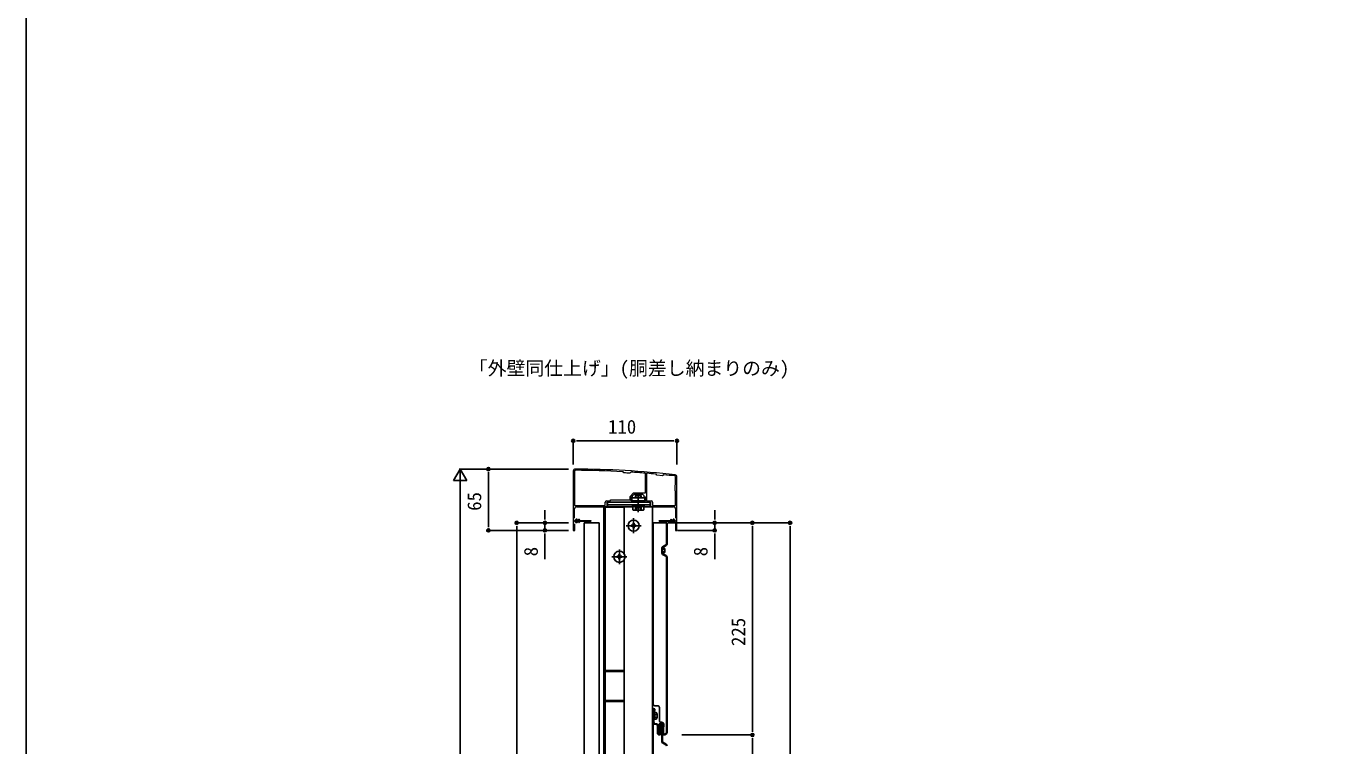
# Model space of a CAD drawing. Units: millimetres, scale not verified. Extents: x -1386 to 1386, y -2240 to 2242.
# Drawn here: x -1386 to 0, y -762 to 1 of the extents above; entities that cross this region are included whole.
import ezdxf
from ezdxf.enums import TextEntityAlignment as Align

# ---------------------------------------------------------------- set-up
doc = ezdxf.new("R2010")
doc.units = ezdxf.units.MM
doc.header["$LTSCALE"] = 8
for name, color, linetype in [('0-1_USER1', 3, 'Continuous'), ('0-3_YKK_12', 2, 'Continuous'), ('0-4_YKK_13', 4, 'Continuous'), ('0-5_YKK_D', 6, 'Continuous'), ('0-6_YKK_ZWAK', 7, 'Continuous')]:
    doc.layers.add(name, color=color, linetype=linetype)
doc.layers.add('0-2_YKK_11', color=7, linetype='Continuous', lineweight=18)
doc.styles.add('ＭＳ ゴシック', font='')
doc.styles.get('ＭＳ ゴシック').set_extended_font_data('MS Gothic')

msp = doc.modelspace()

# ---------------------------------------------------------------- linework, layer by layer
at = {"layer": '0-2_YKK_11'}
for p, q in [((-804.399, -470.922), (-804.399, -507.321)), ((-804.199, -520.561), (-804.199, -510.621)), ((-697.199, -510.621), (-697.199, -520.561))]:
    msp.add_line(p, q, dxfattribs=at)
at = {"layer": '0-2_YKK_11', "color": 2}
for p, q in [((-804.699, -523.621), (-799.699, -523.621)), ((-802.199, -521.121), (-802.199, -526.121)), ((-701.699, -523.621), (-696.699, -523.621)), ((-699.199, -521.121), (-699.199, -526.121))]:
    msp.add_line(p, q, dxfattribs=at)
at = {"layer": '0-2_YKK_11'}
for points in [[(-805.699, -470.621), (-805.699, -533.621), (-803.999, -533.621), (-803.999, -526.783)], [(-804.399, -470.922), (-804.399, -507.321), (-771.699, -507.321), (-771.699, -503.621)], [(-770.199, -502.121), (-766.699, -502.121), (-765.699, -501.121), (-745.399, -501.121), (-745.399, -497.624), (-741.696, -493.921), (-736.699, -493.921), (-728.999, -493.921), (-728.999, -473.245), (-729.275, -472.946)], [(-751.714, -472.65), (-751.921, -472.55), (-752.88, -471.473), (-753.088, -471.372)], [(-744.461, -471.876), (-744.68, -471.952), (-745.756, -472.91), (-745.973, -472.985)], [(-727.675, -473.072), (-727.999, -473.371), (-727.999, -502.121)], [(-727.999, -473.371), (-727.999, -502.121), (-723.199, -502.121)], [(-721.699, -503.621), (-721.699, -507.321), (-697.199, -507.321), (-697.199, -492.121), (-697.699, -491.621), (-697.699, -485.621), (-697.199, -485.121), (-697.199, -476.868)], [(-709.526, -474.685), (-709.747, -474.753), (-710.942, -475.746), (-716.917, -475.191), (-717.917, -473.987), (-718.121, -473.88)], [(-697.399, -526.783), (-697.399, -533.621), (-695.699, -533.621), (-695.699, -476.621)], [(-802.199, -508.621), (-769.699, -508.621), (-769.699, -503.621), (-740.699, -503.621), (-740.699, -502.121), (-744.199, -502.121), (-744.199, -498.121), (-742.699, -498.121), (-742.699, -496.621), (-741.199, -495.121), (-737.157, -495.121), (-736.974, -495.001), (-736.424, -495.001), (-736.24, -495.121), (-732.199, -495.121), (-730.699, -496.621), (-730.699, -498.121), (-729.199, -498.121), (-729.199, -502.121), (-732.699, -502.121), (-732.699, -503.621), (-723.699, -503.621), (-723.699, -508.621), (-699.199, -508.621)]]:
    msp.add_lwpolyline(points, dxfattribs=at)
msp.add_lwpolyline([(-773.199, -653.62), (-773.199, -743.62), (-771.699, -743.62), (-771.699, -715.02), (-751.699, -715.02), (-751.699, -713.92), (-756.24, -713.92), (-756.424, -714.04), (-756.973, -714.04), (-757.157, -713.92), (-771.699, -713.92), (-771.699, -683.32), (-757.157, -683.32), (-756.973, -683.2), (-756.424, -683.2), (-756.24, -683.32), (-751.699, -683.32), (-751.699, -682.22), (-771.699, -682.22), (-771.699, -653.62)], close=True, dxfattribs=at)
for centre, radius, start, end in [((-803.699, -470.621), 2, 89.80939, 179.99999), ((-803.399, -470.922), 1, 89.79207, 179.99998), ((-807.019, -1468.612), 999.997, 83.71122, 89.80938), ((-807.019, -1468.606), 998.69, 86.90445, 89.7921), ((-807.018, -1468.597), 997.482, 86.49138, 86.82169), ((-807.018, -1468.601), 998.686, 85.53529, 86.4087), ((-807.016, -1468.574), 998.659, 84.8931, 85.4432), ((-807.019, -1468.616), 998.701, 83.73822, 84.39786), ((-698.199, -476.868), 1, 360, 83.73824), ((-697.699, -476.621), 2, 359.99999, 83.71124), ((-802.199, -510.621), 2, 90.00001, 179.99999), ((-770.199, -503.621), 1.5, 90.00001, 179.99999), ((-723.199, -503.621), 1.5, 0.00001, 89.99999), ((-699.199, -510.621), 2, 0.00001, 89.99999)]:
    msp.add_arc(centre, radius, start, end, dxfattribs=at)
at = {"layer": '0-3_YKK_12'}
for p, q in [((-773.199, -509.121), (-773.199, -1578.121)), ((-773.199, -509.121), (-751.699, -509.121)), ((-771.699, -508.621), (-742.472, -508.621)), ((-771.699, -509.121), (-771.699, -508.621)), ((-771.699, -509.121), (-771.699, -1578.121)), ((-751.699, -509.121), (-751.699, -558.489)), ((-751.699, -564.753), (-751.699, -990.489))]:
    msp.add_line(p, q, dxfattribs=at)
msp.add_lwpolyline([(-730.925, -508.621), (-721.699, -508.621), (-721.699, -1578.621), (-771.699, -1578.621), (-771.699, -1578.121)], dxfattribs=at)
at = {"layer": '0-4_YKK_13'}
for p, q in [((-739.149, -496.221), (-739.699, -496.771)), ((-739.699, -496.771), (-739.699, -498.221)), ((-739.699, -496.771), (-733.699, -496.771)), ((-739.699, -498.221), (-739.699, -499.221)), ((-734.249, -496.221), (-739.149, -496.221)), ((-739.149, -498.221), (-739.149, -496.221)), ((-739.149, -499.221), (-739.149, -498.221)), ((-736.699, -494.917), (-736.699, -514.398)), ((-734.249, -496.221), (-733.699, -496.771)), ((-734.249, -498.221), (-734.249, -496.221)), ((-734.249, -499.221), (-734.249, -498.221)), ((-733.699, -498.221), (-733.699, -496.771)), ((-733.699, -499.221), (-733.699, -498.221)), ((-769.199, -503.621), (-769.199, -508.621)), ((-769.199, -503.621), (-724.199, -503.621)), ((-769.199, -506.621), (-724.199, -506.621)), ((-769.199, -508.621), (-742.472, -508.621)), ((-730.449, -506.621), (-742.949, -506.621)), ((-742.472, -508.221), (-730.925, -508.221)), ((-742.472, -508.221), (-742.472, -511.774)), ((-741.699, -512.221), (-742.472, -511.774)), ((-741.699, -512.221), (-731.699, -512.221)), ((-739.699, -502.121), (-739.699, -503.621)), ((-739.585, -508.221), (-739.585, -511.774)), ((-739.149, -503.621), (-739.149, -502.121)), ((-734.799, -509.865), (-736.699, -508.855)), ((-733.649, -512.223), (-734.799, -509.865)), ((-734.249, -503.621), (-734.249, -502.121)), ((-733.812, -508.221), (-733.812, -511.774)), ((-733.699, -503.621), (-733.699, -502.121)), ((-731.699, -512.221), (-730.925, -511.774)), ((-730.925, -508.221), (-730.925, -511.774)), ((-730.925, -508.621), (-724.199, -508.621)), ((-730.449, -508.221), (-730.449, -506.621)), ((-724.199, -503.621), (-724.199, -508.621)), ((-799.899, -522.771), (-800.686, -522.771)), ((-799.899, -524.471), (-800.686, -524.471)), ((-799.899, -522.171), (-799.899, -522.771)), ((-799.899, -525.071), (-799.899, -524.471)), ((-799.339, -525.221), (-799.099, -524.805)), ((-798.611, -523.033), (-787.191, -523.321)), ((-798.611, -524.208), (-787.191, -523.921)), ((-794.199, -525.62), (-794.199, -813.62)), ((-794.199, -525.62), (-778.199, -525.62)), ((-778.199, -525.62), (-778.199, -799.02)), ((-741.699, -536.521), (-741.699, -520.721)), ((-721.002, -525.62), (-720.999, -717.625)), ((-706.002, -525.62), (-721.002, -525.62)), ((-702.786, -523.033), (-714.206, -523.321)), ((-702.786, -524.208), (-714.206, -523.921)), ((-706.802, -525.62), (-706.802, -547.85)), ((-706.002, -547.85), (-706.002, -525.62)), ((-702.058, -522.021), (-702.299, -522.437)), ((-701.499, -522.171), (-701.499, -522.771)), ((-701.499, -522.771), (-700.711, -522.771)), ((-701.499, -524.471), (-700.711, -524.471)), ((-701.499, -525.071), (-701.499, -524.471)), ((-749.599, -528.621), (-733.799, -528.621)), ((-740.199, -529.121), (-739.199, -529.121)), ((-756.699, -569.521), (-756.699, -553.721)), ((-711.802, -557.54), (-711.802, -552.469)), ((-711.002, -551.505), (-710.487, -551.643)), ((-711.002, -557.54), (-711.002, -552.469)), ((-707.402, -548.889), (-710.902, -550.91)), ((-707.002, -549.582), (-710.502, -551.603)), ((-764.599, -561.621), (-748.799, -561.621)), ((-755.199, -562.121), (-754.199, -562.121)), ((-710.902, -559.099), (-707.402, -561.12)), ((-710.502, -558.406), (-707.002, -560.427)), ((-706.802, -562.159), (-706.798, -747.85)), ((-705.998, -747.85), (-706.002, -562.159)), ((-718.999, -719.625), (-716.299, -719.625)), ((-721.006, -723.625), (-721.005, -737.125)), ((-720.206, -723.625), (-720.205, -737.125)), ((-720.206, -726.625), (-720.206, -725.981)), ((-720.205, -734.625), (-720.206, -726.312)), ((-720.193, -725.842), (-719.809, -723.659)), ((-718.77, -729.079), (-719.439, -730.338)), ((-719.406, -726.051), (-719.405, -734.625)), ((-717.926, -726.734), (-719.405, -726.338)), ((-719.405, -726.338), (-719.405, -734.338)), ((-717.926, -733.941), (-719.405, -734.338)), ((-719.021, -723.798), (-719.393, -725.912)), ((-716.839, -728.138), (-718.77, -729.079)), ((-714.299, -735.125), (-714.299, -721.625)), ((-721.005, -737.125), (-720.999, -1117.625)), ((-720.205, -734.625), (-719.405, -734.625)), ((-719.366, -739.092), (-717.389, -739.454)), ((-719.222, -738.305), (-717.245, -738.667)), ((-716.405, -748.625), (-716.405, -740.634)), ((-715.605, -748.625), (-715.605, -740.634)), ((-714.498, -745.625), (-715.298, -745.625)), ((-715.298, -748.625), (-715.298, -745.625)), ((-714.498, -748.625), (-714.498, -745.625)), ((-714.098, -748.625), (-714.099, -739.425)), ((-713.298, -748.625), (-713.299, -739.425)), ((-713.005, -740.625), (-713.005, -748.625)), ((-711.999, -737.125), (-712.299, -737.125)), ((-712.205, -740.625), (-712.205, -748.625)), ((-711.805, -757.54), (-711.805, -740.625)), ((-711.005, -757.54), (-711.005, -740.625)), ((-710.698, -749.12), (-710.699, -739.425)), ((-709.899, -739.424), (-709.898, -749.12)), ((-709.699, -739.424), (-709.699, -742.124)), ((-714.005, -749.625), (-714.605, -749.625)), ((-714.005, -750.425), (-714.605, -750.425)), ((-710.905, -759.099), (-707.405, -761.12)), ((-707.005, -760.427), (-710.505, -758.406)), ((-708.848, -749.726), (-707.398, -748.889)), ((-706.998, -749.582), (-708.448, -750.419))]:
    msp.add_line(p, q, dxfattribs=at)
msp.add_lwpolyline([(-743.699, -499.221), (-729.699, -499.221), (-729.699, -502.121), (-743.699, -502.121)], close=True, dxfattribs=at)
for points in [[(-742.949, -506.621), (-742.949, -508.221), (-730.449, -508.221)], [(-739.749, -512.223), (-738.599, -509.865), (-736.699, -508.855)], [(-799.339, -522.021), (-799.099, -522.437), (-799.099, -524.805)], [(-741.199, -527.121), (-741.199, -526.121), (-742.199, -526.121), (-742.199, -527.121)], [(-702.058, -525.221), (-702.299, -524.805), (-702.299, -522.437)], [(-743.199, -528.121), (-744.199, -528.121), (-744.199, -529.121), (-743.199, -529.121)], [(-742.199, -530.121), (-742.199, -531.121), (-741.199, -531.121), (-741.199, -530.121)], [(-739.199, -529.121), (-739.199, -528.121), (-740.199, -528.121)], [(-708.908, -553.005), (-710.651, -553.855), (-711.263, -555.005)], [(-711.002, -551.505), (-711.002, -558.505), (-710.487, -558.367)], [(-758.199, -561.121), (-759.199, -561.121), (-759.199, -562.121), (-758.199, -562.121)], [(-756.199, -560.121), (-756.199, -559.121), (-757.199, -559.121), (-757.199, -560.121)], [(-757.199, -563.121), (-757.199, -564.121), (-756.199, -564.121), (-756.199, -563.121)], [(-754.199, -562.121), (-754.199, -561.121), (-755.199, -561.121)], [(-708.908, -557.005), (-710.651, -556.155), (-711.263, -555.005)], [(-716.839, -732.538), (-718.77, -731.596), (-719.439, -730.338)]]:
    msp.add_lwpolyline(points, dxfattribs=at)
for centre, radius in [((-741.699, -528.621), 5.9), ((-756.699, -561.621), 5.9), ((-712.933, -739.279), 0.1), ((-712.709, -740.134), 0.1), ((-712.509, -738.748), 0.1), ((-712.011, -739.624), 0.1), ((-712.003, -740.532), 0.1), ((-711.801, -738.848), 0.1), ((-711.41, -739.401), 0.1), ((-711.31, -738.748), 0.1), ((-711.21, -740.034), 0.1)]:
    msp.add_circle(centre, radius, dxfattribs=at)
for centre, radius, start, end in [((-741.029, -509.665), 2.556, 235.61575, 304.38425), ((-736.699, -502.667), 9.553, 252.41205, 287.58795), ((-732.368, -509.665), 2.556, 235.61575, 304.38425), ((-802.199, -523.621), 1.6, 37.24778, 322.75222), ((-800.686, -522.471), 0.3, 217.24778, 270), ((-800.686, -524.771), 0.3, 90, 142.75222), ((-799.599, -522.171), 0.3, 30, 180), ((-799.599, -525.071), 0.3, 180, 330), ((-798.599, -522.533), 0.5, 180, 268.55636), ((-798.599, -524.708), 0.5, 91.44364, 180), ((-787.198, -523.621), 0.3, 271.44364, 88.55636), ((-714.199, -523.621), 0.3, 91.44364, 268.55636), ((-702.799, -522.533), 0.5, 271.44364, 360), ((-702.799, -524.708), 0.5, 360, 88.55636), ((-701.799, -522.171), 0.3, 360, 150), ((-701.799, -525.071), 0.3, 210, 0), ((-700.711, -522.471), 0.3, 270, 322.75222), ((-700.711, -524.771), 0.3, 37.24778, 90), ((-699.199, -523.621), 1.6, 217.24778, 142.75222), ((-743.199, -527.121), 1, 270, 0), ((-743.199, -530.121), 1, 0, 90), ((-740.199, -527.121), 1, 180, 270), ((-740.199, -530.121), 1, 90, 180), ((-710.002, -552.469), 1.8, 120.00096, 180.00096), ((-710.002, -552.469), 1, 120.00096, 180.00096), ((-711.082, -553.864), 2.3, 36.88409, 75), ((-712.602, -555.005), 4.2, 323.11591, 36.88409), ((-708.002, -547.85), 1.2, 300.00096, 0.00096), ((-708.002, -547.85), 2, 300.00096, 0.00096), ((-758.199, -560.121), 1, 270, 0), ((-758.199, -563.121), 1, 0, 90), ((-755.199, -560.121), 1, 180, 270), ((-755.199, -563.121), 1, 90, 180), ((-710.002, -557.54), 1.8, 180.00096, 240.00096), ((-710.002, -557.54), 1, 180.00096, 240.00096), ((-711.082, -556.145), 2.3, 285, 323.11591), ((-708.002, -562.159), 1.2, 0.00096, 60.00096), ((-708.002, -562.159), 2, 0.00096, 60.00096), ((-718.999, -717.625), 2, 180.00096, 270.00096), ((-716.299, -721.625), 2, 0.00096, 90.00096), ((-720.006, -723.625), 1, 350.00096, 180.00096), ((-720.006, -723.625), 0.2, 350.00096, 180.00096), ((-719.406, -725.981), 0.8, 170.00096, 180.00096), ((-718.606, -726.051), 0.8, 170.00096, 180.00096), ((-718.288, -728.086), 1.4, 14.32349, 75.00017), ((-718.288, -732.589), 1.4, 285.00017, 345.67685), ((-727.105, -730.338), 10.5, 345.67685, 14.32349), ((-719.005, -737.125), 2, 180.00096, 259.61492), ((-719.005, -737.125), 1.2, 180.00096, 259.61492), ((-717.605, -740.634), 1.2, 0.00096, 79.61492), ((-717.605, -740.634), 2, 0.00096, 79.61492), ((-712.299, -735.125), 2, 180.00096, 270.00096), ((-711.999, -739.425), 2.1, 90.00096, 180.00096), ((-711.999, -739.425), 1.3, 90.00096, 180.00096), ((-712.005, -740.625), 1, 90.00096, 180.00096), ((-712.005, -740.625), 0.2, 90.00096, 180.00096), ((-712.005, -740.625), 1, 0.00096, 90.00096), ((-712.005, -740.625), 0.2, 0.00096, 90.00096), ((-711.999, -739.425), 2.3, 0.00096, 90.00096), ((-711.999, -739.425), 2.1, 0.00096, 90.00096), ((-711.999, -739.425), 1.3, 0.00096, 90.00096), ((-707.998, -747.85), 1.2, 300.00096, 0.00096), ((-707.998, -747.85), 2, 300.00096, 0.00096), ((-714.605, -748.625), 1.8, 180.00096, 270.00096), ((-714.605, -748.625), 1, 180.00096, 270.00096), ((-714.298, -748.625), 1, 180.00096, 270.00096), ((-714.298, -748.625), 0.2, 180.00096, 270.00096), ((-714.298, -748.625), 0.2, 270.00096, 0.00096), ((-714.298, -748.625), 1, 270.00096, 0.00096), ((-714.005, -748.625), 1, 270.00096, 0.00096), ((-714.005, -748.625), 1.8, 270.00096, 0.00096), ((-710.005, -757.54), 1.8, 180.00096, 240.00096), ((-710.005, -757.54), 1, 180.00096, 240.00096), ((-709.198, -749.12), 1.5, 180.00096, 300.00096), ((-709.198, -749.12), 0.7, 180.00096, 300.00096), ((-708.005, -762.159), 1.2, 0.00096, 60.00096), ((-708.005, -762.159), 2, 0.00096, 60.00096)]:
    msp.add_arc(centre, radius, start, end, dxfattribs=at)
at = {"layer": '0-5_YKK_D'}
for p, q in [((-805.699, -463.621), (-805.699, -437.621)), ((-802.299, -438.621), (-798.899, -438.621)), ((-798.899, -438.621), (-702.499, -438.621)), ((-699.099, -438.621), (-702.499, -438.621)), ((-695.699, -463.621), (-695.699, -437.621)), ((-925.699, -468.621), (-932.699, -480.745)), ((-810.699, -468.621), (-926.699, -468.621)), ((-925.699, -468.621), (-918.699, -480.745)), ((-925.699, -468.621), (-925.699, -492.869)), ((-810.699, -468.621), (-896.699, -468.621)), ((-932.699, -480.745), (-918.699, -480.745)), ((-925.699, -1559.621), (-925.699, -482.621)), ((-895.699, -472.021), (-895.699, -475.421)), ((-895.699, -526.821), (-895.699, -475.421)), ((-835.699, -518.82), (-835.699, -512.02)), ((-655.699, -518.82), (-655.699, -512.02)), ((-810.699, -525.62), (-866.699, -525.62)), ((-810.699, -525.62), (-836.699, -525.62)), ((-835.699, -522.22), (-835.699, -518.82)), ((-835.699, -525.62), (-835.699, -533.621)), ((-705.002, -525.62), (-654.699, -525.62)), ((-690.699, -525.62), (-614.699, -525.62)), ((-690.699, -525.62), (-574.699, -525.62)), ((-655.699, -522.22), (-655.699, -518.82)), ((-655.699, -525.62), (-655.699, -533.621)), ((-810.699, -533.621), (-896.699, -533.621)), ((-895.699, -530.221), (-895.699, -526.821)), ((-865.699, -529.02), (-865.699, -532.42)), ((-865.699, -532.42), (-865.699, -1719.82)), ((-810.699, -533.621), (-836.699, -533.621)), ((-835.699, -537.021), (-835.699, -540.421)), ((-835.699, -540.421), (-835.699, -564.287)), ((-694.999, -533.621), (-654.699, -533.621)), ((-655.699, -537.021), (-655.699, -540.421)), ((-655.699, -540.421), (-655.699, -564.287)), ((-615.699, -529.02), (-615.699, -532.42)), ((-615.699, -743.82), (-615.699, -532.42)), ((-575.699, -529.02), (-575.699, -532.42)), ((-575.699, -1543.82), (-575.699, -532.42)), ((-615.699, -747.22), (-615.699, -743.82)), ((-690.699, -750.62), (-614.699, -750.62)), ((-690.699, -750.62), (-614.699, -750.62)), ((-615.699, -754.02), (-615.699, -757.42)), ((-615.699, -1143.82), (-615.699, -757.42))]:
    msp.add_line(p, q, dxfattribs=at)
for centre, start, end in [((-805.699, -438.621), 0, 180), ((-805.699, -438.621), 180, 0), ((-695.699, -438.621), 0, 180), ((-695.699, -438.621), 180, 0), ((-895.699, -468.621), 90, 270), ((-895.699, -468.621), 270, 90), ((-865.699, -525.62), 90, 270), ((-865.699, -525.62), 270, 90), ((-835.699, -525.62), 90, 270), ((-835.699, -525.62), 270, 90), ((-655.699, -525.62), 90, 270), ((-655.699, -525.62), 270, 90), ((-615.699, -525.62), 90, 270), ((-615.699, -525.62), 270, 90), ((-575.699, -525.62), 90, 270), ((-575.699, -525.62), 270, 90), ((-895.699, -533.621), 90, 270), ((-895.699, -533.621), 270, 90), ((-835.699, -533.621), 90, 270), ((-835.699, -533.621), 270, 90), ((-655.699, -533.621), 90, 270), ((-655.699, -533.621), 270, 90), ((-615.699, -750.62), 90, 270), ((-615.699, -750.62), 90, 270), ((-615.699, -750.62), 270, 90), ((-615.699, -750.62), 270, 90)]:
    msp.add_arc(centre, 1.7, start, end, dxfattribs=at)
at = {"layer": '0-6_YKK_ZWAK'}
msp.add_lwpolyline([(1386, -2240), (-1386, -2240), (-1386, 2128)], dxfattribs=at)

# ---------------------------------------------------------------- texts
at = {"layer": '0-1_USER1', "style": 'ＭＳ ゴシック'}
msp.add_text('「外壁同仕上げ」(胴差し納まりのみ)', height=14.66, dxfattribs=at).set_placement((-916.465, -373.338), align=Align.BOTTOM_LEFT)
at = {"layer": '0-5_YKK_D', "style": 'ＭＳ ゴシック'}
msp.add_text('110', height=14.66, dxfattribs=at).set_placement((-768.832, -435.421), align=Align.BOTTOM_LEFT)
for s, p in [('65', (-898.899, -512.854)), ('8', (-838.899, -561.087)), ('8', (-658.899, -561.087)), ('225', (-618.899, -656.253))]:
    msp.add_text(s, height=14.66, rotation=90, dxfattribs=at).set_placement(p, align=Align.BOTTOM_LEFT)

doc.saveas('drawing.dxf')
